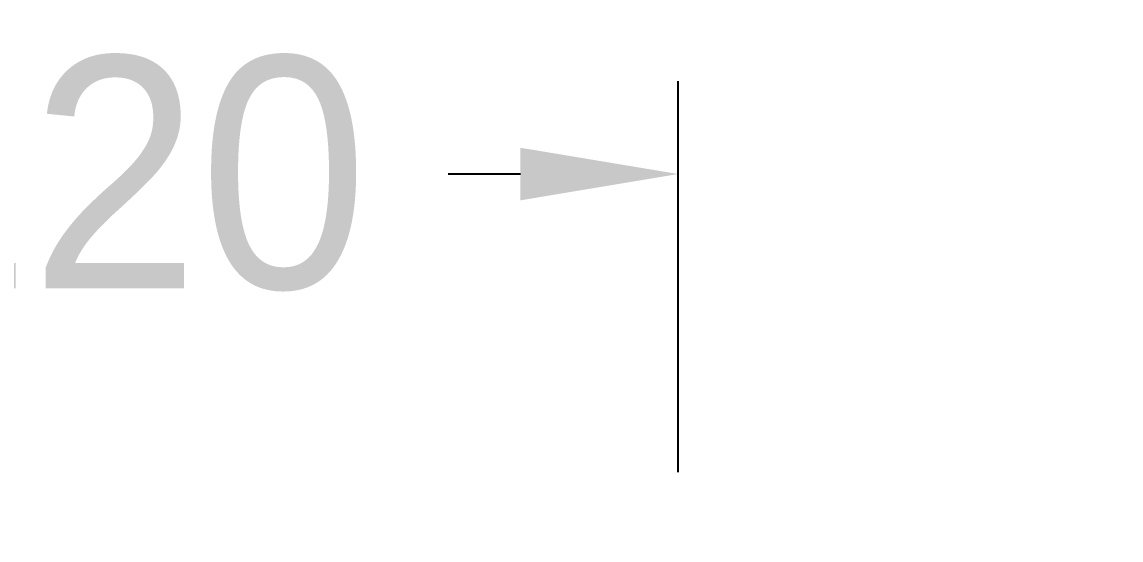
# Model space of a CAD drawing. Header units: millimetres. Extents: x 0 to 3800, y -67 to 2530.
# Drawn here: x 3337.4 to 3455.8, y 1128.2 to 1184.1 of the extents above; entities that cross this region are included whole.
import ezdxf

# ---------------------------------------------------------------- set-up
doc = ezdxf.new("R2010")
doc.units = ezdxf.units.MM
doc.layers.add('치수선', color=7, linetype='Continuous')
doc.styles.add('____', font='')
doc.styles.get('____').set_extended_font_data('굴림')
doc.dimstyles.new('MSADIM', dxfattribs={"dimtxt": 33, "dimasz": 17, "dimexe": 10, "dimexo": 7.5, "dimgap": 10, "dimtad": 0, "dimtih": 1, "dimtoh": 1, "dimdec": 0, "dimzin": 1, "dimdsep": 46, "dimtxsty": '____', "dimcen": 11.25, "dimadec": 0, "dimazin": 0, "dimtfac": 1, "dimtdec": 0, "dimtix": 1, "dimtmove": 0, "dimatfit": 3, "dimfxl": 1, "dimtolj": 1, "dimtzin": 1, "dimarcsym": 0})

# ---------------------------------------------------------------- blocks, each defined once
blk = doc.blocks.new('*D46')
at = {"layer": '치수선', "color": 0, "linetype": 'Continuous', "lineweight": -2, "transparency": 16777216}
for p, q in [((3288.11, 1028), (3288.11, 1177.68)), ((3408.11, 1135.53), (3408.11, 1177.68)), ((3305.11, 1167.68), (3311.46, 1167.68)), ((3391.11, 1167.68), (3383.32, 1167.68))]:
    blk.add_line(p, q, dxfattribs=at)
at = {"layer": '치수선', "color": 0, "linetype": 'Continuous', "transparency": 16777216}
for points in [[(3305.11, 1170.51), (3305.11, 1164.84), (3288.11, 1167.68)], [(3391.11, 1170.51), (3391.11, 1164.84), (3408.11, 1167.68)]]:
    blk.add_solid(points, dxfattribs=at)
at = {"layer": '치수선', "color": 0, "linetype": 'Continuous', "transparency": 16777216, "insert": (3347.39, 1167.68), "char_height": 25, "attachment_point": 5, "style": '____'}
blk.add_mtext('\\A1;120', dxfattribs=at)

msp = doc.modelspace()

# ---------------------------------------------------------------- dimensions: what is measured, and where the dimension line sits
at = {"layer": '치수선', "linetype": 'Continuous'}
dim = msp.add_linear_dim(base=(3408.11, 1167.68), p1=(3288.11, 1020.5), p2=(3408.11, 1128.03), dimstyle='MSADIM', override={"dimtxt": 25}, dxfattribs=at)
dim.commit()
dim.dimension.update_dxf_attribs({"geometry": '*D46', "text_midpoint": (3347.39, 1167.68), "dimtype": 160})

# ---------------------------------------------------------------- leaders
at = {"layer": '치수선', "linetype": 'Continuous', "annotation_type": 0, "has_hookline": 1, "hookline_direction": 0}
msp.add_leader([(3449.21, 1095.24), (3478.19, 1150.12), (3495.19, 1150.12)], dimstyle='MSADIM', override={"dimtxt": 25}, dxfattribs=at)

doc.saveas('drawing.dxf')
